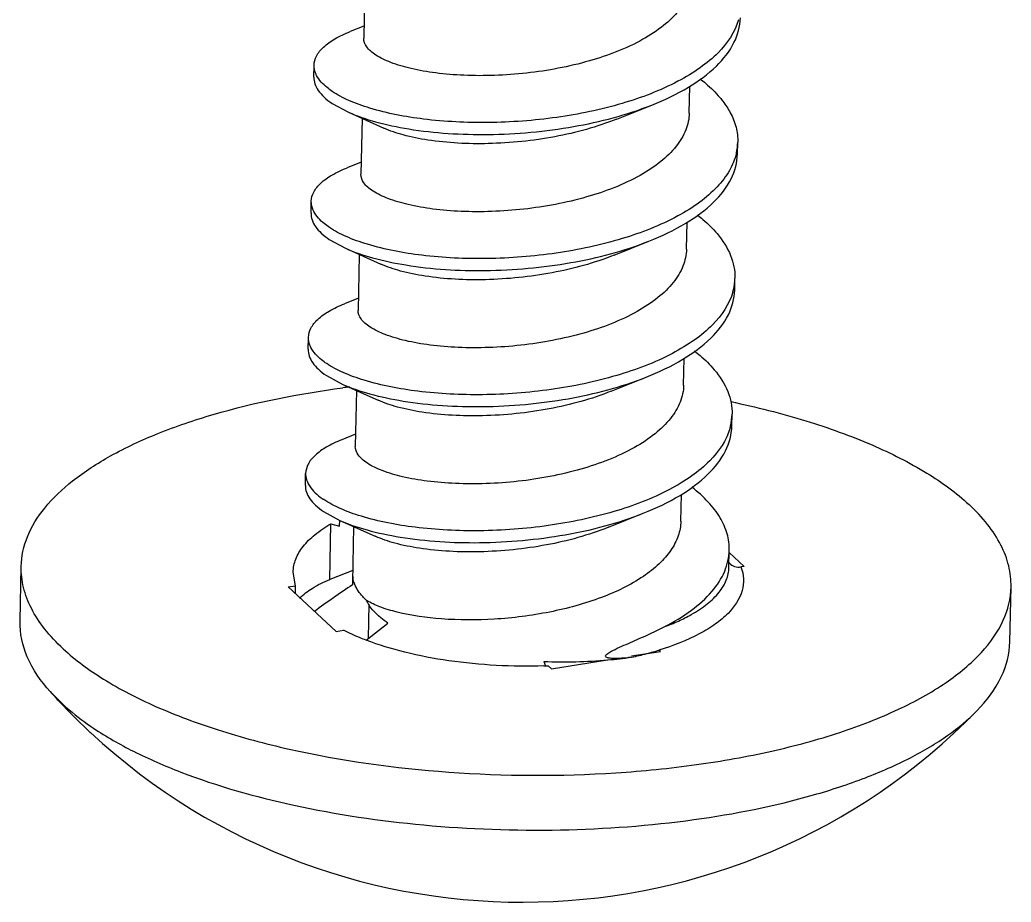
# Model space of a CAD drawing. Header units: millimetres. Extents: x 0 to 549, y 0 to 190.
# Drawn here: x 164.88 to 168.41, y 52.738 to 55.881 of the extents above; entities that cross this region are included whole.
import ezdxf

# ---------------------------------------------------------------- set-up
doc = ezdxf.new("R2010")
doc.units = ezdxf.units.MM
doc.layers.add('02___PRT_ALL_AXES', color=7, linetype='Continuous')

msp = doc.modelspace()

# ---------------------------------------------------------------- linework, layer by layer
at = {"color": 6, "linetype": 'Continuous'}
for p, q in [((166.1086, 56.0149), (166.1044, 55.8156)), ((166.1053, 55.8587), (166.056, 55.839)), ((167.2635, 55.5491), (167.2655, 55.6453)), ((165.9917, 55.5835), (166.0501, 55.5518)), ((167.0059, 55.5276), (167.13, 55.5774)), ((166.0501, 55.5518), (166.1758, 55.4953)), ((166.0985, 55.5301), (166.0944, 55.3309)), ((166.0953, 55.3739), (166.046, 55.3543)), ((167.2535, 55.0644), (167.2555, 55.1599)), ((165.9816, 55.0988), (166.04, 55.0671)), ((166.04, 55.0671), (166.1658, 55.0106)), ((166.9958, 55.0429), (167.12, 55.0926)), ((166.0885, 55.0454), (166.0844, 54.8461)), ((166.0853, 54.8892), (166.0359, 54.8696)), ((167.2435, 54.5796), (167.2454, 54.675)), ((165.9716, 54.614), (166.03, 54.5824)), ((166.9858, 54.5582), (167.1099, 54.6079)), ((166.03, 54.5824), (166.1557, 54.5258)), ((166.0784, 54.5607), (166.0743, 54.3614)), ((166.0752, 54.4045), (166.0259, 54.3848)), ((167.2334, 54.0949), (167.2354, 54.1902)), ((165.9616, 54.1293), (166.0199, 54.0976)), ((166.9757, 54.0734), (167.0999, 54.1232)), ((165.9836, 53.8873), (165.9877, 54.086)), ((165.9877, 54.086), (166.0185, 54.0772)), ((166.0185, 54.0772), (166.0189, 54.0976)), ((166.0199, 54.0976), (166.1457, 54.0411)), ((166.0684, 54.076), (166.0643, 53.8767)), ((167.4588, 53.9337), (167.4058, 53.9829)), ((167.4588, 53.9337), (167.4475, 53.9319)), ((165.8616, 53.8649), (165.8533, 53.9137)), ((166.0652, 53.9197), (165.9836, 53.8873)), ((166.0655, 53.8974), (166.0649, 53.8687)), ((165.8353, 53.8608), (165.8616, 53.8649)), ((165.861, 53.8369), (165.8616, 53.8649)), ((165.8353, 53.8608), (166.0059, 53.7024)), ((166.1211, 53.6773), (166.1236, 53.7991)), ((166.113, 53.6709), (166.1908, 53.7318)), ((166.0059, 53.7024), (166.0322, 53.7065)), ((167.0574, 53.6147), (167.1606, 53.6311)), ((167.1606, 53.6311), (167.1556, 53.6357)), ((166.7455, 53.595), (166.7521, 53.58)), ((166.7731, 53.5694), (166.7616, 53.5801)), ((166.7731, 53.5694), (166.9729, 53.6012))]:
    msp.add_line(p, q, dxfattribs=at)
for centre, radius, start, end in [((167.2411, 55.4497), 0.195, 347.4131, 358.7637), ((167.2352, 55.451), 0.2011, 346.7889, 347.4416), ((167.2302, 54.9651), 0.1959, 346.421, 358.7315), ((167.2219, 54.967), 0.2044, 344.3324, 346.4559), ((167.2201, 54.4804), 0.1959, 346.4035, 358.7313), ((167.2119, 54.4822), 0.2044, 344.374, 346.4387), ((167.436, 53.9694), 0.0374, 213.1726, 219.4855), ((170.3208, 47.6433), 7.5411, 124.35803, 125.61741), ((166.1749, 53.9111), 0.1105, 197.2954, 201.4684), ((166.1793, 53.9127), 0.1151, 201.4476, 202.3908), ((166.7826, 54.8716), 1.2911, 282.3189, 284.7884), ((166.8175, 54.7403), 1.1552, 284.7795, 287.0204), ((166.8125, 55.4524), 1.8586, 267.9347, 274.9584), ((166.6823, 55.5085), 1.93, 271.886, 272.0745), ((166.6826, 55.4993), 1.9208, 272.0745, 272.3547), ((166.8243, 55.3173), 1.723, 274.9553, 277.7978)]:
    msp.add_arc(centre, radius, start, end, dxfattribs=at)
for points, knots in [([(167.2736, 56.0338), (167.2732, 56.0133), (167.2638, 55.97), (167.2271, 55.9106), (167.1706, 55.8564), (167.0665, 55.7886), (166.9022, 55.7265), (166.7222, 55.6926), (166.5721, 55.6816), (166.4639, 55.6819), (166.3643, 55.69), (166.277, 55.705), (166.2052, 55.7258), (166.1569, 55.7481), (166.129, 55.7688), (166.1115, 55.7872), (166.1042, 55.8048), (166.1044, 55.8156)], [0, 0, 0, 0, 0.045627, 0.095614, 0.152761, 0.218029, 0.369921, 0.538404, 0.622732, 0.703477, 0.778032, 0.844051, 0.899622, 0.943543, 0.961135, 0.976056, 1, 1, 1, 1]), ([(167.4388, 55.8811), (167.4263, 55.8369), (167.3821, 55.7731), (167.3013, 55.7069), (167.1896, 55.6398), (167.0184, 55.5753), (166.7902, 55.5281), (166.5523, 55.5103), (166.3285, 55.5212), (166.162, 55.5524), (166.0545, 55.5908), (166.0109, 55.6135), (165.9926, 55.6259)], [0, 0, 0, 0, 0.087055, 0.13943, 0.198238, 0.333079, 0.483873, 0.638634, 0.784013, 0.907509, 0.958011, 1, 1, 1, 1]), ([(167.13, 55.5774), (167.1751, 55.5953), (167.2568, 55.634), (167.3586, 55.7078), (167.4266, 55.7923), (167.4446, 55.8576), (167.4453, 55.8879)], [0, 0, 0, 0, 0.312588, 0.580389, 0.804584, 1, 1, 1, 1]), ([(165.9278, 55.7192), (165.928, 55.7305), (165.9352, 55.7552), (165.9623, 55.7872), (166.0037, 55.816), (166.0372, 55.8316), (166.056, 55.839)], [0, 0, 0, 0, 0.184024, 0.401218, 0.670838, 1, 1, 1, 1]), ([(165.9368, 55.6828), (165.9353, 55.6858), (165.93, 55.6972), (165.9276, 55.71), (165.9278, 55.7192)], [0, 0, 0, 0, 0.263686, 1, 1, 1, 1]), ([(165.9269, 55.6768), (165.9267, 55.6688), (165.9295, 55.6516), (165.9426, 55.6272), (165.9638, 55.6039), (165.9817, 55.5902), (165.9917, 55.5835)], [0, 0, 0, 0, 0.205325, 0.431411, 0.693549, 1, 1, 1, 1]), ([(165.9926, 55.6259), (165.9862, 55.6302), (165.9647, 55.6459), (165.9455, 55.666), (165.9368, 55.6828)], [0, 0, 0, 0, 0.2882, 1, 1, 1, 1]), ([(167.3024, 55.6706), (167.3092, 55.6654), (167.3342, 55.645), (167.3573, 55.6223), (167.3726, 55.6041)], [0, 0, 0, 0, 0.263924, 1, 1, 1, 1]), ([(167.3726, 55.6041), (167.3763, 55.5998), (167.3899, 55.5828), (167.4019, 55.5645), (167.4095, 55.5503)], [0, 0, 0, 0, 0.260493, 1, 1, 1, 1]), ([(166.0501, 55.5518), (166.0811, 55.538), (166.1518, 55.5141), (166.3172, 55.4797), (166.5549, 55.4655), (166.8472, 55.4918), (167.0406, 55.5419), (167.13, 55.5774)], [0, 0, 0, 0, 0.092663, 0.202529, 0.459751, 0.737925, 1, 1, 1, 1]), ([(167.2635, 55.5491), (167.2631, 55.5285), (167.2538, 55.4853), (167.2171, 55.4259), (167.1605, 55.3717), (167.0564, 55.3039), (166.8922, 55.2417), (166.7122, 55.2079), (166.562, 55.1969), (166.4539, 55.1971), (166.3543, 55.2052), (166.267, 55.2203), (166.1952, 55.2411), (166.1468, 55.2634), (166.119, 55.284), (166.1014, 55.3024), (166.0942, 55.3201), (166.0944, 55.3309)], [0, 0, 0, 0, 0.045623, 0.09561, 0.152757, 0.218024, 0.369917, 0.538401, 0.62273, 0.703476, 0.778032, 0.844051, 0.899622, 0.943543, 0.961136, 0.976056, 1, 1, 1, 1]), ([(167.0059, 55.5276), (166.9349, 55.4989), (166.7831, 55.4578), (166.5557, 55.4347), (166.3737, 55.4432), (166.2499, 55.4679), (166.1981, 55.4852), (166.1758, 55.4953)], [0, 0, 0, 0, 0.271181, 0.553191, 0.807531, 0.913237, 1, 1, 1, 1]), ([(167.4095, 55.5503), (167.4183, 55.5338), (167.432, 55.4998), (167.4365, 55.4632), (167.4361, 55.4455)], [0, 0, 0, 0, 0.513684, 1, 1, 1, 1]), ([(167.4309, 55.405), (167.426, 55.3838), (167.408, 55.3405), (167.3625, 55.282), (167.2995, 55.2278), (167.1889, 55.1594), (167.0177, 55.0932), (166.7885, 55.0444), (166.5486, 55.0256), (166.3224, 55.0359), (166.1539, 55.0671), (166.0451, 55.1058), (166.0011, 55.1287), (165.9825, 55.1412)], [0, 0, 0, 0, 0.04108, 0.086764, 0.138507, 0.196759, 0.330904, 0.481647, 0.63686, 0.782951, 0.90712, 0.957865, 1, 1, 1, 1]), ([(167.12, 55.0926), (167.165, 55.1105), (167.2468, 55.1492), (167.3486, 55.223), (167.4166, 55.3076), (167.4346, 55.3728), (167.4352, 55.4031)], [0, 0, 0, 0, 0.312587, 0.580379, 0.804578, 1, 1, 1, 1]), ([(165.9177, 55.2345), (165.918, 55.2458), (165.9252, 55.2705), (165.9523, 55.3024), (165.9937, 55.3313), (166.0272, 55.3468), (166.046, 55.3543)], [0, 0, 0, 0, 0.184028, 0.40123, 0.670853, 1, 1, 1, 1]), ([(165.9268, 55.198), (165.9252, 55.201), (165.92, 55.2124), (165.9175, 55.2252), (165.9177, 55.2345)], [0, 0, 0, 0, 0.263758, 1, 1, 1, 1]), ([(165.9168, 55.1921), (165.9167, 55.184), (165.9195, 55.1668), (165.9326, 55.1425), (165.9538, 55.1192), (165.9716, 55.1055), (165.9816, 55.0988)], [0, 0, 0, 0, 0.205322, 0.431417, 0.693558, 1, 1, 1, 1]), ([(165.9825, 55.1412), (165.9761, 55.1455), (165.9547, 55.1612), (165.9355, 55.1812), (165.9268, 55.198)], [0, 0, 0, 0, 0.288129, 1, 1, 1, 1]), ([(167.2923, 55.186), (167.299, 55.1807), (167.3241, 55.1603), (167.3473, 55.1376), (167.3626, 55.1194)], [0, 0, 0, 0, 0.263945, 1, 1, 1, 1]), ([(167.3626, 55.1194), (167.3823, 55.0959), (167.4147, 55.0466), (167.4266, 54.988), (167.426, 54.9608)], [0, 0, 0, 0, 0.529091, 1, 1, 1, 1]), ([(166.04, 55.0671), (166.0711, 55.0532), (166.1418, 55.0294), (166.3072, 54.9949), (166.5448, 54.9807), (166.8371, 55.007), (167.0306, 55.0572), (167.12, 55.0926)], [0, 0, 0, 0, 0.092657, 0.202517, 0.459736, 0.737922, 1, 1, 1, 1]), ([(167.2535, 55.0644), (167.2531, 55.0438), (167.2437, 55.0006), (167.207, 54.9411), (167.1505, 54.8869), (167.0464, 54.8192), (166.8821, 54.757), (166.7021, 54.7232), (166.552, 54.7122), (166.4438, 54.7124), (166.3443, 54.7205), (166.2569, 54.7356), (166.1851, 54.7564), (166.1368, 54.7787), (166.109, 54.7993), (166.0914, 54.8177), (166.0841, 54.8353), (166.0844, 54.8461)], [0, 0, 0, 0, 0.045627, 0.095614, 0.152761, 0.218029, 0.369922, 0.538405, 0.622734, 0.703479, 0.778034, 0.844052, 0.899623, 0.943543, 0.961137, 0.976056, 1, 1, 1, 1]), ([(166.9958, 55.0429), (166.9249, 55.0142), (166.773, 54.9731), (166.5457, 54.9499), (166.3637, 54.9585), (166.2399, 54.9832), (166.1881, 55.0004), (166.1658, 55.0106)], [0, 0, 0, 0, 0.271182, 0.553191, 0.807531, 0.913237, 1, 1, 1, 1]), ([(167.4187, 54.9118), (167.4063, 54.8676), (167.3622, 54.8038), (167.2814, 54.7375), (167.1697, 54.6704), (166.9984, 54.6059), (166.7702, 54.5586), (166.5323, 54.5408), (166.3085, 54.5517), (166.1419, 54.5829), (166.0344, 54.6214), (165.9909, 54.6441), (165.9725, 54.6564)], [0, 0, 0, 0, 0.087038, 0.139401, 0.198201, 0.333034, 0.483831, 0.638601, 0.783992, 0.9075, 0.958008, 1, 1, 1, 1]), ([(167.1099, 54.6079), (167.155, 54.6258), (167.2368, 54.6645), (167.3385, 54.7383), (167.4065, 54.8228), (167.4245, 54.8881), (167.4252, 54.9184)], [0, 0, 0, 0, 0.312596, 0.580394, 0.804584, 1, 1, 1, 1]), ([(165.9077, 54.7498), (165.9079, 54.7611), (165.9151, 54.7857), (165.9422, 54.8177), (165.9836, 54.8466), (166.0171, 54.8621), (166.0359, 54.8696)], [0, 0, 0, 0, 0.184019, 0.401202, 0.670821, 1, 1, 1, 1]), ([(165.9167, 54.7134), (165.9152, 54.7163), (165.91, 54.7277), (165.9075, 54.7405), (165.9077, 54.7498)], [0, 0, 0, 0, 0.263689, 1, 1, 1, 1]), ([(165.9725, 54.6564), (165.9661, 54.6607), (165.9446, 54.6765), (165.9254, 54.6965), (165.9167, 54.7134)], [0, 0, 0, 0, 0.288195, 1, 1, 1, 1]), ([(165.9068, 54.7073), (165.9066, 54.6993), (165.9095, 54.6821), (165.9225, 54.6577), (165.9437, 54.6344), (165.9616, 54.6208), (165.9716, 54.614)], [0, 0, 0, 0, 0.205329, 0.431429, 0.693565, 1, 1, 1, 1]), ([(167.2821, 54.7013), (167.2889, 54.6961), (167.314, 54.6757), (167.3372, 54.6529), (167.3526, 54.6347)], [0, 0, 0, 0, 0.263961, 1, 1, 1, 1]), ([(166.03, 54.5824), (166.061, 54.5685), (166.1318, 54.5447), (166.2971, 54.5102), (166.5348, 54.496), (166.8271, 54.5223), (167.0206, 54.5724), (167.1099, 54.6079)], [0, 0, 0, 0, 0.092658, 0.20252, 0.459743, 0.737918, 1, 1, 1, 1]), ([(167.3526, 54.6347), (167.3723, 54.6112), (167.4046, 54.5619), (167.4166, 54.5033), (167.416, 54.476)], [0, 0, 0, 0, 0.529091, 1, 1, 1, 1]), ([(167.2435, 54.5796), (167.243, 54.5591), (167.2337, 54.5158), (167.197, 54.4564), (167.1404, 54.4022), (167.0363, 54.3345), (166.8721, 54.2723), (166.6921, 54.2384), (166.5419, 54.2274), (166.4338, 54.2277), (166.3342, 54.2358), (166.2469, 54.2508), (166.1751, 54.2717), (166.1267, 54.2939), (166.0989, 54.3146), (166.0814, 54.333), (166.0741, 54.3506), (166.0743, 54.3614)], [0, 0, 0, 0, 0.045627, 0.095614, 0.152762, 0.218029, 0.369922, 0.538405, 0.622733, 0.703478, 0.778033, 0.844051, 0.899622, 0.943543, 0.961137, 0.976056, 1, 1, 1, 1]), ([(166.9858, 54.5582), (166.9149, 54.5294), (166.763, 54.4883), (166.5357, 54.4652), (166.3536, 54.4738), (166.2298, 54.4984), (166.178, 54.5157), (166.1557, 54.5258)], [0, 0, 0, 0, 0.271181, 0.553191, 0.807531, 0.913237, 1, 1, 1, 1]), ([(167.4087, 54.4272), (167.3963, 54.383), (167.3522, 54.3191), (167.2715, 54.2529), (167.1598, 54.1857), (166.9885, 54.1212), (166.7603, 54.0739), (166.5223, 54.0561), (166.2985, 54.067), (166.1319, 54.0982), (166.0244, 54.1366), (165.9808, 54.1593), (165.9624, 54.1717)], [0, 0, 0, 0, 0.087021, 0.139377, 0.198173, 0.333002, 0.483798, 0.638569, 0.783973, 0.907492, 0.958005, 1, 1, 1, 1]), ([(167.0999, 54.1232), (167.1449, 54.1411), (167.2267, 54.1797), (167.3285, 54.2535), (167.3965, 54.3381), (167.4145, 54.4033), (167.4151, 54.4336)], [0, 0, 0, 0, 0.312574, 0.580371, 0.804576, 1, 1, 1, 1]), ([(166.0259, 54.3848), (166.0071, 54.3774), (165.9736, 54.3618), (165.9322, 54.333), (165.9051, 54.301), (165.8979, 54.2763), (165.8976, 54.265)], [0, 0, 0, 0, 0.329161, 0.598785, 0.815978, 1, 1, 1, 1]), ([(165.8976, 54.265), (165.8976, 54.262), (165.8982, 54.2493), (165.9023, 54.2369), (165.9068, 54.2283)], [0, 0, 0, 0, 0.241614, 1, 1, 1, 1]), ([(165.8968, 54.2226), (165.8966, 54.2145), (165.8994, 54.1974), (165.9125, 54.173), (165.9337, 54.1497), (165.9515, 54.136), (165.9616, 54.1293)], [0, 0, 0, 0, 0.205331, 0.431416, 0.693516, 1, 1, 1, 1]), ([(165.9068, 54.2283), (165.9095, 54.2232), (165.924, 54.2008), (165.9451, 54.1833), (165.9624, 54.1717)], [0, 0, 0, 0, 0.216209, 1, 1, 1, 1]), ([(167.406, 53.9913), (167.4064, 54.0109), (167.4008, 54.0518), (167.3741, 54.1106), (167.3306, 54.1667), (167.2935, 54.1999), (167.2729, 54.216)], [0, 0, 0, 0, 0.21765, 0.450285, 0.709053, 1, 1, 1, 1]), ([(166.0199, 54.0976), (166.051, 54.0838), (166.1217, 54.0599), (166.2871, 54.0255), (166.5248, 54.0113), (166.817, 54.0376), (167.0105, 54.0877), (167.0999, 54.1232)], [0, 0, 0, 0, 0.092658, 0.202524, 0.459748, 0.737927, 1, 1, 1, 1]), ([(165.8533, 53.9137), (165.8536, 53.9293), (165.8607, 53.9623), (165.8884, 54.008), (165.9318, 54.0504), (165.9677, 54.0744), (165.9877, 54.086)], [0, 0, 0, 0, 0.206234, 0.433225, 0.695431, 1, 1, 1, 1]), ([(167.2334, 54.0949), (167.2331, 54.0772), (167.2261, 54.0403), (167.1987, 53.9883), (167.1557, 53.9398), (167.0756, 53.8775), (166.9448, 53.8153), (166.765, 53.7664), (166.5732, 53.742), (166.3906, 53.7422), (166.2537, 53.7609), (166.1652, 53.7873), (166.1294, 53.8034), (166.1143, 53.8124)], [0, 0, 0, 0, 0.041988, 0.087058, 0.137417, 0.194127, 0.326063, 0.476663, 0.633496, 0.781896, 0.907663, 0.95849, 1, 1, 1, 1]), ([(166.9757, 54.0734), (166.9048, 54.0447), (166.7529, 54.0036), (166.5256, 53.9805), (166.3436, 53.9891), (166.2198, 54.0137), (166.168, 54.031), (166.1457, 54.0411)], [0, 0, 0, 0, 0.271182, 0.553191, 0.807531, 0.913237, 1, 1, 1, 1]), ([(167.1738, 53.7182), (167.2077, 53.7355), (167.2689, 53.772), (167.344, 53.8383), (167.3929, 53.9117), (167.4054, 53.9658), (167.406, 53.9913)], [0, 0, 0, 0, 0.304536, 0.568234, 0.795415, 1, 1, 1, 1]), ([(167.4475, 53.9319), (167.4526, 53.9185), (167.4589, 53.8901), (167.4517, 53.8291), (167.4124, 53.7726), (167.3559, 53.7262), (167.2754, 53.6776), (167.2055, 53.651), (167.1556, 53.6357)], [0, 0, 0, 0, 0.093548, 0.185396, 0.391695, 0.517724, 0.66127, 1, 1, 1, 1]), ([(167.4071, 53.9456), (167.4116, 53.9401), (167.4247, 53.9315), (167.44, 53.9307), (167.4475, 53.9319)], [0, 0, 0, 0, 0.484948, 1, 1, 1, 1]), ([(167.1738, 53.7182), (167.1911, 53.7247), (167.2241, 53.7381), (167.2763, 53.7643), (167.3264, 53.7969), (167.3696, 53.838), (167.3973, 53.8825), (167.4044, 53.9148), (167.4047, 53.93)], [0, 0, 0, 0, 0.168024, 0.323106, 0.530217, 0.708008, 0.861264, 1, 1, 1, 1]), ([(165.8771, 53.8201), (165.8897, 53.834), (165.9237, 53.86), (165.9619, 53.8784), (165.9836, 53.8873)], [0, 0, 0, 0, 0.444253, 1, 1, 1, 1]), ([(166.1143, 53.8124), (166.1096, 53.8168), (166.093, 53.8334), (166.0793, 53.8532), (166.0728, 53.8689)], [0, 0, 0, 0, 0.274969, 1, 1, 1, 1]), ([(166.1908, 53.7318), (166.182, 53.7378), (166.1521, 53.7598), (166.1256, 53.7883), (166.1143, 53.8124)], [0, 0, 0, 0, 0.2865, 1, 1, 1, 1]), ([(166.113, 53.6709), (166.1058, 53.6737), (166.0784, 53.6845), (166.0516, 53.6967), (166.0322, 53.7065)], [0, 0, 0, 0, 0.260326, 1, 1, 1, 1]), ([(167.0006, 53.6056), (166.9974, 53.6056), (166.991, 53.6057), (166.983, 53.6063), (166.9766, 53.6072), (166.972, 53.6084), (166.9675, 53.61), (166.9641, 53.6155), (166.9701, 53.6215), (166.9787, 53.6277), (166.9968, 53.6375), (167.0228, 53.6493), (167.0544, 53.663), (167.0854, 53.6765), (167.1157, 53.6901), (167.1452, 53.7039), (167.1644, 53.7134), (167.1738, 53.7182)], [0, 0, 0, 0, 0.035079, 0.070447, 0.088253, 0.106112, 0.123857, 0.139358, 0.168417, 0.199466, 0.262875, 0.390493, 0.51705, 0.641667, 0.763895, 0.883422, 1, 1, 1, 1]), ([(166.7458, 53.5796), (166.6329, 53.5758), (166.4659, 53.5843), (166.2552, 53.6243), (166.158, 53.6537), (166.113, 53.6709)], [0, 0, 0, 0, 0.527232, 0.775117, 1, 1, 1, 1]), ([(167.0581, 53.6103), (167.0534, 53.6096), (167.0343, 53.6072), (167.0151, 53.6057), (167.0006, 53.6056)], [0, 0, 0, 0, 0.246657, 1, 1, 1, 1])]:
    msp.add_open_spline(points, degree=3, knots=knots, dxfattribs=at)
msp.add_open_spline([(166.0695, 53.8782), (166.0675, 53.8845), (166.0661, 53.8909), (166.0655, 53.8974)], degree=3, dxfattribs=at)
at = {"layer": '02___PRT_ALL_AXES', "color": 6, "linetype": 'Continuous'}
for p, q in [((165.9269, 55.6768), (165.9278, 55.7192)), ((167.4352, 55.4031), (167.4361, 55.4455)), ((165.9168, 55.1921), (165.9177, 55.2345)), ((167.4252, 54.9184), (167.4261, 54.9608)), ((165.9068, 54.7074), (165.9077, 54.7498)), ((167.4151, 54.4336), (167.416, 54.476)), ((165.8968, 54.2226), (165.8976, 54.265)), ((167.4047, 53.93), (167.406, 53.9913)), ((164.8809, 53.7385), (164.885, 53.9337)), ((168.405, 53.6655), (168.4091, 53.8607)), ((165.0302, 53.4451), (164.9881, 53.4878))]:
    msp.add_line(p, q, dxfattribs=at)
for centre, radius, start, end in [((166.5206, 50.8693), 3.7332, 97.1903, 97.5525), ((166.6699, 54.9977), 2.2601, 221.9161, 223.4358), ((166.6698, 54.9975), 2.2599, 223.4358, 223.6821), ((166.6702, 54.9979), 2.2604, 223.6825, 227.1208), ((166.6698, 54.9976), 2.2599, 227.1212, 315.7102)]:
    msp.add_arc(centre, radius, start, end, dxfattribs=at)
for points, knots in [([(164.885, 53.9338), (164.8857, 53.9697), (164.9025, 54.0457), (164.9686, 54.1504), (165.0714, 54.2471), (165.2085, 54.3351), (165.377, 54.4132), (165.6506, 54.5059), (165.8741, 54.5495), (166.0299, 54.5701)], [0, 0, 0, 0, 0.077421, 0.163129, 0.26277, 0.378993, 0.51227, 0.661636, 1, 1, 1, 1]), ([(167.4117, 54.5208), (167.5017, 54.5019), (167.672, 54.4589), (167.9066, 54.3748), (168.1031, 54.2765), (168.214, 54.1965), (168.2597, 54.1541)], [0, 0, 0, 0, 0.295645, 0.563823, 0.799433, 1, 1, 1, 1]), ([(168.4091, 53.8607), (168.4096, 53.8858), (168.4036, 53.9377), (168.3744, 54.0136), (168.3257, 54.0873), (168.2834, 54.1321), (168.2597, 54.1541)], [0, 0, 0, 0, 0.222241, 0.456789, 0.713822, 1, 1, 1, 1]), ([(165.0343, 53.6404), (165.0106, 53.6624), (164.9683, 53.7072), (164.9197, 53.7809), (164.8904, 53.8568), (164.8844, 53.9087), (164.885, 53.9338)], [0, 0, 0, 0, 0.286178, 0.543211, 0.777759, 1, 1, 1, 1]), ([(165.0343, 53.6404), (165.0781, 53.5997), (165.1836, 53.5229), (165.3701, 53.4275), (165.5923, 53.3451), (165.9387, 53.2531), (166.4134, 53.1877), (166.9008, 53.1852), (167.2846, 53.2235), (167.5513, 53.2709), (167.7924, 53.3357), (168.0013, 53.4162), (168.1726, 53.5103), (168.3021, 53.6161), (168.3864, 53.7329), (168.4082, 53.82), (168.4091, 53.8607)], [0, 0, 0, 0, 0.048269, 0.10468, 0.168722, 0.239301, 0.393827, 0.554158, 0.631736, 0.705103, 0.772645, 0.833057, 0.885499, 0.929847, 0.967109, 1, 1, 1, 1]), ([(164.9881, 53.4878), (164.9551, 53.5246), (164.9007, 53.6017), (164.88, 53.6954), (164.8809, 53.7385)], [0, 0, 0, 0, 0.534162, 1, 1, 1, 1]), ([(168.2875, 53.4195), (168.322, 53.4549), (168.3796, 53.5297), (168.4041, 53.6224), (168.405, 53.6655)], [0, 0, 0, 0, 0.5341, 1, 1, 1, 1]), ([(165.0302, 53.4451), (165.0385, 53.4375), (165.0741, 53.406), (165.1124, 53.3776), (165.1425, 53.3574)], [0, 0, 0, 0, 0.237115, 1, 1, 1, 1]), ([(165.1425, 53.3574), (165.188, 53.3269), (165.2894, 53.2694), (165.5244, 53.1676), (165.8696, 53.0706), (166.3237, 53.0034), (166.8017, 52.9864), (167.2677, 53.0208), (167.6307, 53.0924), (167.8858, 53.1761), (168.0464, 53.2464), (168.1806, 53.3254), (168.256, 53.3872), (168.2875, 53.4195)], [0, 0, 0, 0, 0.049907, 0.105774, 0.232956, 0.374947, 0.52298, 0.667564, 0.799618, 0.858567, 0.911809, 0.958951, 1, 1, 1, 1])]:
    msp.add_open_spline(points, degree=3, knots=knots, dxfattribs=at)

doc.saveas('drawing.dxf')
